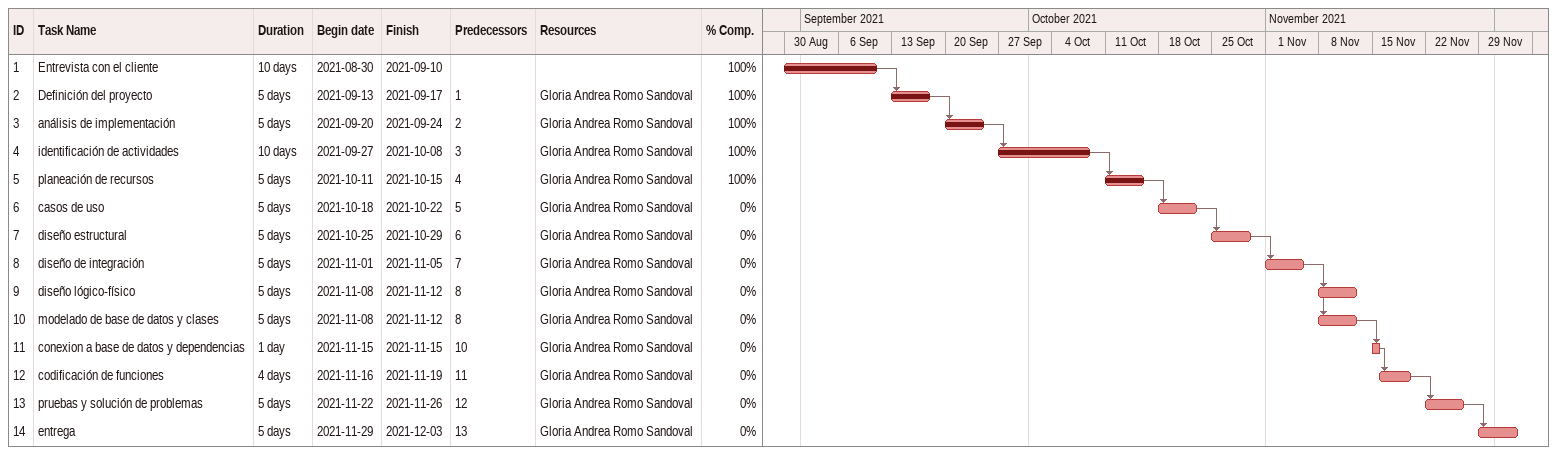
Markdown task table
| ID | Task | Duration | Start | Finish | Predecessors | Resources | % complete |
|---|---|---|---|---|---|---|---|
| 1 | Entrevista con el cliente | 10d | 2021-08-30 | 2021-09-10 |  |  | 100 |
| 2 | Definición del proyecto | 5d | 2021-09-13 | 2021-09-17 | 1 | Gloria Andrea Romo Sandoval | 100 |
| 3 | análisis de implementación | 5d | 2021-09-20 | 2021-09-24 | 2 | Gloria Andrea Romo Sandoval | 100 |
| 4 | identificación de actividades | 10d | 2021-09-27 | 2021-10-08 | 3 | Gloria Andrea Romo Sandoval | 100 |
| 5 | planeación de recursos | 5d | 2021-10-11 | 2021-10-15 | 4 | Gloria Andrea Romo Sandoval | 100 |
| 6 | casos de uso | 5d | 2021-10-18 | 2021-10-22 | 5 | Gloria Andrea Romo Sandoval | 0 |
| 7 | diseño estructural | 5d | 2021-10-25 | 2021-10-29 | 6 | Gloria Andrea Romo Sandoval | 0 |
| 8 | diseño de integración | 5d | 2021-11-01 | 2021-11-05 | 7 | Gloria Andrea Romo Sandoval | 0 |
| 9 | diseño lógico-físico | 5d | 2021-11-08 | 2021-11-12 | 8 | Gloria Andrea Romo Sandoval | 0 |
| 10 | modelado de base de datos y clases | 5d | 2021-11-08 | 2021-11-12 | 8 | Gloria Andrea Romo Sandoval | 0 |
| 11 | conexion a base de datos y dependencias | 1d | 2021-11-15 | 2021-11-15 | 10 | Gloria Andrea Romo Sandoval | 0 |
| 12 | codificación de funciones | 4d | 2021-11-16 | 2021-11-19 | 11 | Gloria Andrea Romo Sandoval | 0 |
| 13 | pruebas y solución de problemas | 5d | 2021-11-22 | 2021-11-26 | 12 | Gloria Andrea Romo Sandoval | 0 |
| 14 | entrega | 5d | 2021-11-29 | 2021-12-03 | 13 | Gloria Andrea Romo Sandoval | 0 |
